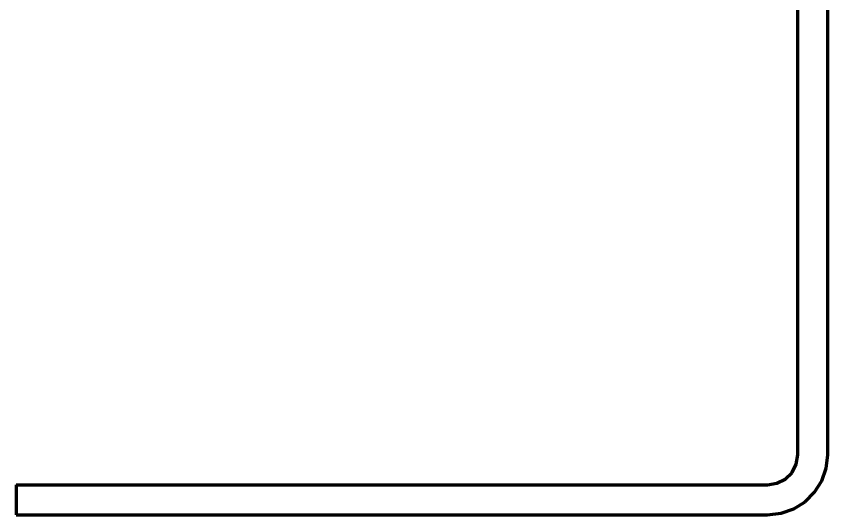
# Model space of a CAD drawing. Header units: millimetres. Extents: x 0 to 420, y 0 to 297.
# Drawn here: x 291 to 304.5, y 240.4 to 248.7 of the extents above; entities that cross this region are included whole.
import ezdxf

# ---------------------------------------------------------------- set-up
doc = ezdxf.new("R2010")
doc.units = ezdxf.units.MM
doc.linetypes.add('DASHED', pattern=[1.524, 1.27, -0.254])

msp = doc.modelspace()

# ---------------------------------------------------------------- linework, layer by layer
at = {"color": 1, "lineweight": 70}
for p, q in [((304, 241.4), (304, 256)), ((304.5, 241.4), (304.5, 256)), ((303.976, 241.245), (304, 241.4)), ((304.475, 241.177), (304.5, 241.4)), ((303.905, 241.106), (303.976, 241.245)), ((304.401, 240.966), (304.475, 241.177)), ((303.655, 240.924), (303.794, 240.995)), ((303.794, 240.995), (303.905, 241.106)), ((291, 240.9), (291, 240.4)), ((291, 240.9), (303.5, 240.9)), ((303.5, 240.9), (303.655, 240.924)), ((304.282, 240.777), (304.401, 240.966)), ((304.123, 240.618), (304.282, 240.777)), ((303.934, 240.499), (304.123, 240.618)), ((303.723, 240.425), (303.934, 240.499)), ((291, 240.4), (303.5, 240.4)), ((303.5, 240.4), (303.723, 240.425))]:
    msp.add_line(p, q, dxfattribs=at)
at = {"color": 5, "linetype": 'DASHED', "lineweight": 35}
for p, q in [((304, 241.4), (304, 256)), ((304.5, 256), (304.5, 241.4)), ((303.976, 241.245), (304, 241.4)), ((304.5, 241.4), (304.475, 241.177)), ((303.905, 241.106), (303.976, 241.245)), ((304.475, 241.177), (304.401, 240.966)), ((303.655, 240.924), (303.794, 240.995)), ((303.794, 240.995), (303.905, 241.106)), ((291, 240.9), (303.5, 240.9)), ((291, 240.4), (291, 240.9)), ((303.5, 240.9), (303.655, 240.924)), ((304.401, 240.966), (304.282, 240.777)), ((304.282, 240.777), (304.123, 240.618)), ((304.123, 240.618), (303.934, 240.499)), ((303.934, 240.499), (303.723, 240.425)), ((303.5, 240.4), (291, 240.4)), ((303.723, 240.425), (303.5, 240.4))]:
    msp.add_line(p, q, dxfattribs=at)

doc.saveas('drawing.dxf')
